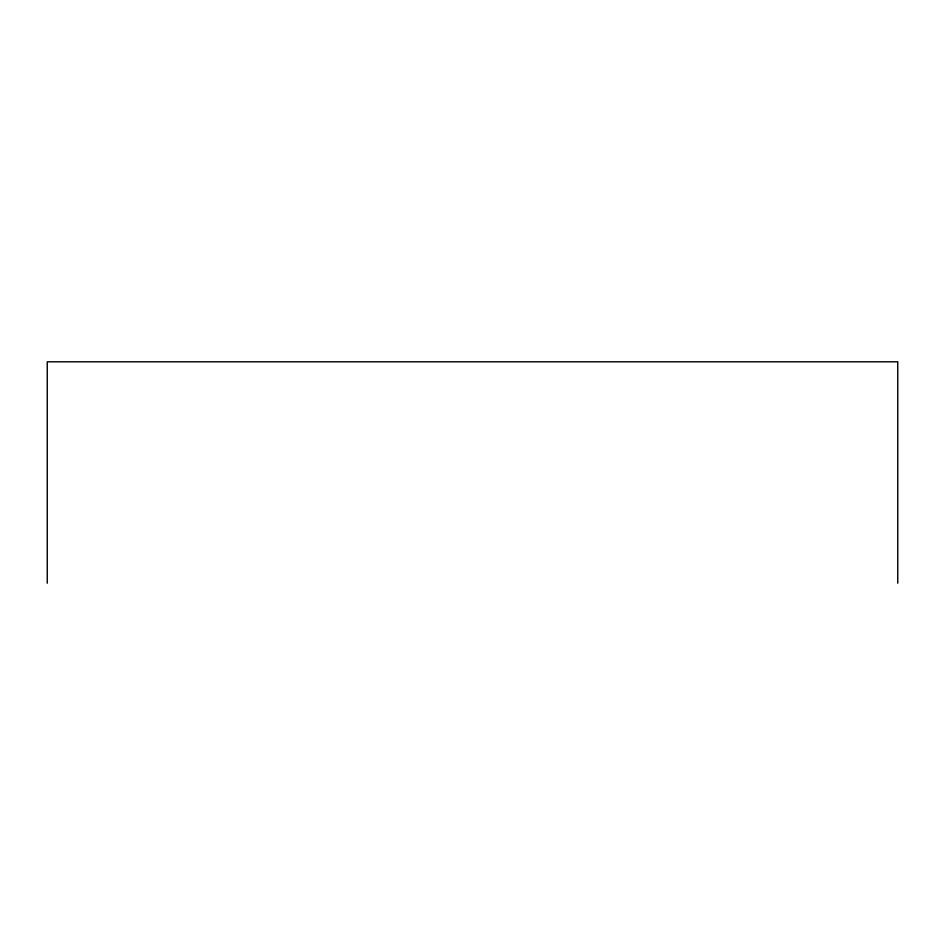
<?xml version="1.0" encoding="UTF-8"?>
<svg xmlns="http://www.w3.org/2000/svg" width="945" height="945" viewBox="0 0 945 945"><rect width="100%" height="100%" fill="white"/><g stroke="black" fill="none" stroke-linecap="round" stroke-linejoin="round"><path stroke-width="1.42" d="M897.75 583.195L897.75 361.805L47.25 361.805L47.25 583.195"/></g></svg>
